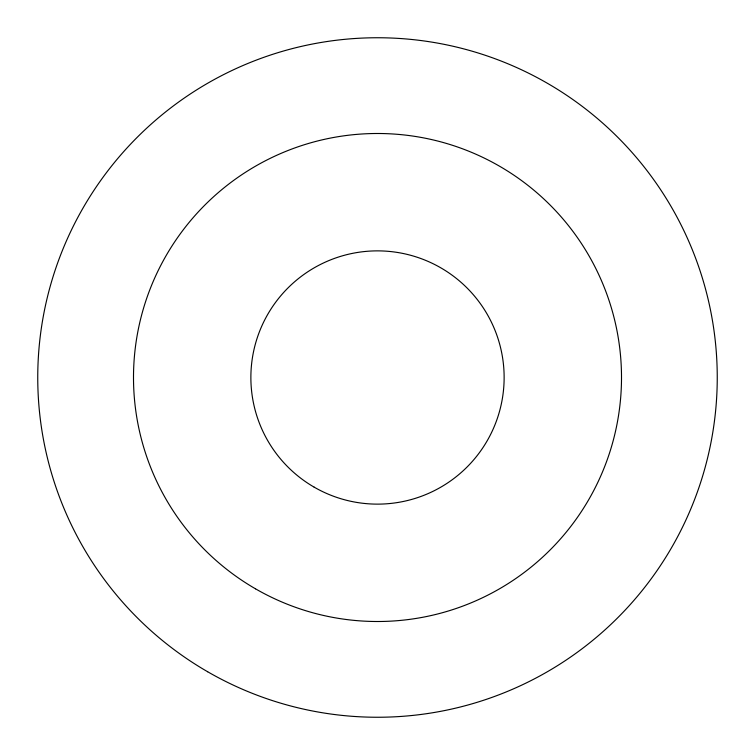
<?xml version="1.0" encoding="UTF-8"?>
<svg xmlns="http://www.w3.org/2000/svg" width="755" height="755" viewBox="0 0 755 755"><rect width="100%" height="100%" fill="white"/><g stroke="black" fill="none" stroke-linecap="round" stroke-linejoin="round"><path stroke-width="1.13" d="M207.625 671.733A339.75 339.75 0 0 0 717.25 377.5A339.75 339.75 0 0 0 207.625 83.267A339.75 339.75 0 0 0 207.625 671.733M314.184 487.164A126.632 126.632 0 0 0 504.132 377.5A126.632 126.632 0 0 0 314.184 267.836A126.632 126.632 0 0 0 314.184 487.164M255.501 588.815A244.007 244.007 0 0 0 621.507 377.5A244.007 244.007 0 0 0 255.501 166.185A244.007 244.007 0 0 0 255.501 588.815"/></g></svg>
